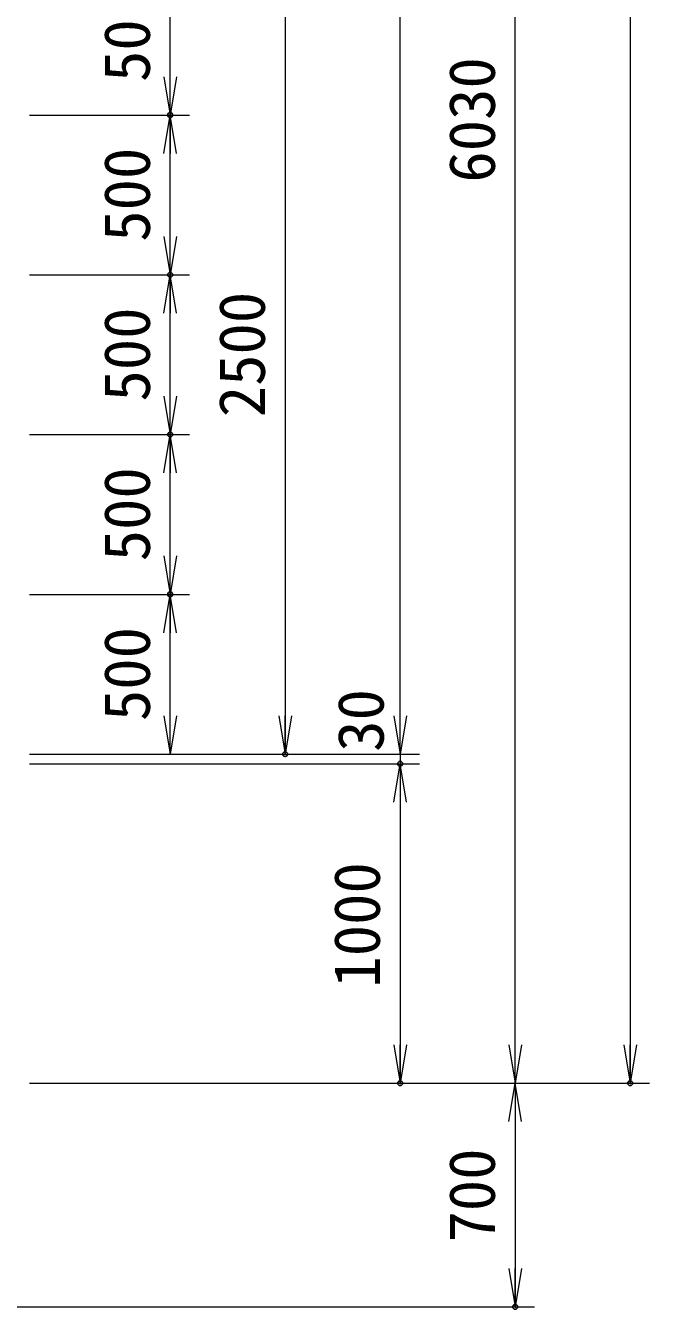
# Model space of a CAD drawing. Units: millimetres at full size. Extents: x -12600 to 12600, y -8910 to 8910.
# Drawn here: x -3642 to -1690, y -4576 to -559 of the extents above; entities that cross this region are included whole.
import ezdxf
from ezdxf.enums import TextEntityAlignment as Align

# ---------------------------------------------------------------- set-up
doc = ezdxf.new("R2010")
doc.units = ezdxf.units.MM
doc.header["$LTSCALE"] = 30
doc.header["$PDMODE"] = 32
doc.header["$PDSIZE"] = 15
doc.layers.add('0-3_0', color=7, linetype='Continuous', lineweight=18)
doc.layers.add('0-7_D-STR-DIM', color=7, linetype='Continuous', lineweight=13)
doc.layers.add('0-8_Defpoints', color=253, linetype='Continuous')
doc.styles.add('ＭＳ ゴシック', font='')
doc.styles.get('ＭＳ ゴシック').set_extended_font_data('MS Gothic')

# ---------------------------------------------------------------- blocks, each defined once
blk = doc.blocks.new('_Open')
at = {"layer": '0-3_0'}
blk.add_line((-30, 5), (0, 0), dxfattribs=at)
blk.add_lwpolyline([(-30, -5), (0, 0), (-30, 0)], dxfattribs=at)

msp = doc.modelspace()

# ---------------------------------------------------------------- linework, layer by layer
at = {"layer": '0-7_D-STR-DIM'}
for p, q in [((-1750.02, 3161.68), (-1750.02, -3868.32)), ((-2470.02, -2838.32), (-2470.02, 2161.68)), ((-2110.02, -3868.32), (-2110.02, 2161.68)), ((-3190.02, -838.32), (-3190.02, -338.32)), ((-2830.02, -338.32), (-2830.02, -2838.32)), ((-3630.02, -838.32), (-3130.02, -838.32)), ((-3630.02, -838.32), (-3130.02, -838.32)), ((-3190.02, -1338.32), (-3190.02, -838.32)), ((-3630.02, -1338.32), (-3130.02, -1338.32)), ((-3630.02, -1338.32), (-3130.02, -1338.32)), ((-3190.02, -1838.32), (-3190.02, -1338.32)), ((-3630.02, -1838.32), (-3130.02, -1838.32)), ((-3630.02, -1838.32), (-3130.02, -1838.32)), ((-3190.02, -2338.32), (-3190.02, -1838.32)), ((-3630.02, -2338.32), (-3130.02, -2338.32)), ((-3630.02, -2338.32), (-3130.02, -2338.32)), ((-3190.02, -2838.32), (-3190.02, -2338.32)), ((-2470.02, -2718.32), (-2470.02, -2598.32)), ((-3630.02, -2838.32), (-3130.02, -2838.32)), ((-3630.02, -2838.32), (-2410.02, -2838.32)), ((-3630.02, -2838.32), (-2410.02, -2838.32)), ((-3630.02, -2838.32), (-2770.02, -2838.32)), ((-2470.02, -2838.32), (-2470.02, -2868.32)), ((-3630.02, -2868.32), (-2410.02, -2868.32)), ((-3630.02, -2868.32), (-2410.02, -2868.32)), ((-2470.02, -2868.32), (-2470.02, -3868.32)), ((-2470.02, -2988.32), (-2470.02, -3108.32)), ((-3630.02, -3868.32), (-2050.02, -3868.32)), ((-3630.02, -3868.32), (-2410.02, -3868.32)), ((-3630.02, -3868.32), (-2050.02, -3868.32)), ((-3630.02, -3868.32), (-1690.02, -3868.32)), ((-2110.02, -3868.32), (-2110.02, -4568.32)), ((-4305.02, -4568.32), (-2050.02, -4568.32))]:
    msp.add_line(p, q, dxfattribs=at)
at = {"layer": '0-8_Defpoints'}
for p in [(-3190.02, -838.32), (-3190.02, -1338.32), (-3190.02, -1838.32), (-3190.02, -2338.32), (-2830.02, -2838.32), (-2470.02, -2868.32), (-2470.02, -3868.32), (-1750.02, -3868.32), (-2110.02, -4568.32)]:
    msp.add_point(p, dxfattribs=at)

# ---------------------------------------------------------------- block references
at = {"layer": '0-7_D-STR-DIM', "xscale": 4, "yscale": 4}
for p, rotation in [((-3190.02, -838.32), 270), ((-3190.02, -838.32), 90), ((-3190.02, -1338.32), 270), ((-3190.02, -1338.32), 90), ((-3190.02, -1838.32), 270), ((-3190.02, -1838.32), 90), ((-3190.02, -2338.32), 270), ((-3190.02, -2338.32), 90), ((-3190.02, -2838.32), 270), ((-2830.02, -2838.32), 270), ((-2470.02, -2838.32), 270), ((-2470.02, -2838.32), 270), ((-2470.02, -2868.32), 90), ((-2470.02, -2868.32), 90), ((-2470.02, -3868.32), 270), ((-2110.02, -3868.32), 270), ((-1750.02, -3868.32), 270), ((-2110.02, -3868.32), 90), ((-2110.02, -4568.32), 270)]:
    msp.add_blockref('_Open', p, dxfattribs=dict(at, rotation=rotation))

# ---------------------------------------------------------------- texts
at = {"layer": '0-7_D-STR-DIM', "style": 'ＭＳ ゴシック'}
for s, p in [('500', (-3210.27, -734.98)), ('6030', (-2130.27, -1049.88)), ('500', (-3210.27, -1234.98)), ('2500', (-2850.27, -1784.12)), ('500', (-3210.27, -1734.98)), ('500', (-3210.27, -2234.98)), ('500', (-3210.27, -2734.98)), ('30', (-2478.35, -2831.09)), ('1000', (-2490.27, -3569.07)), ('700', (-2130.27, -4366.85))]:
    msp.add_text(s, height=144.3, rotation=90, dxfattribs=at).set_placement(p, align=Align.BOTTOM_LEFT)

doc.saveas('drawing.dxf')
